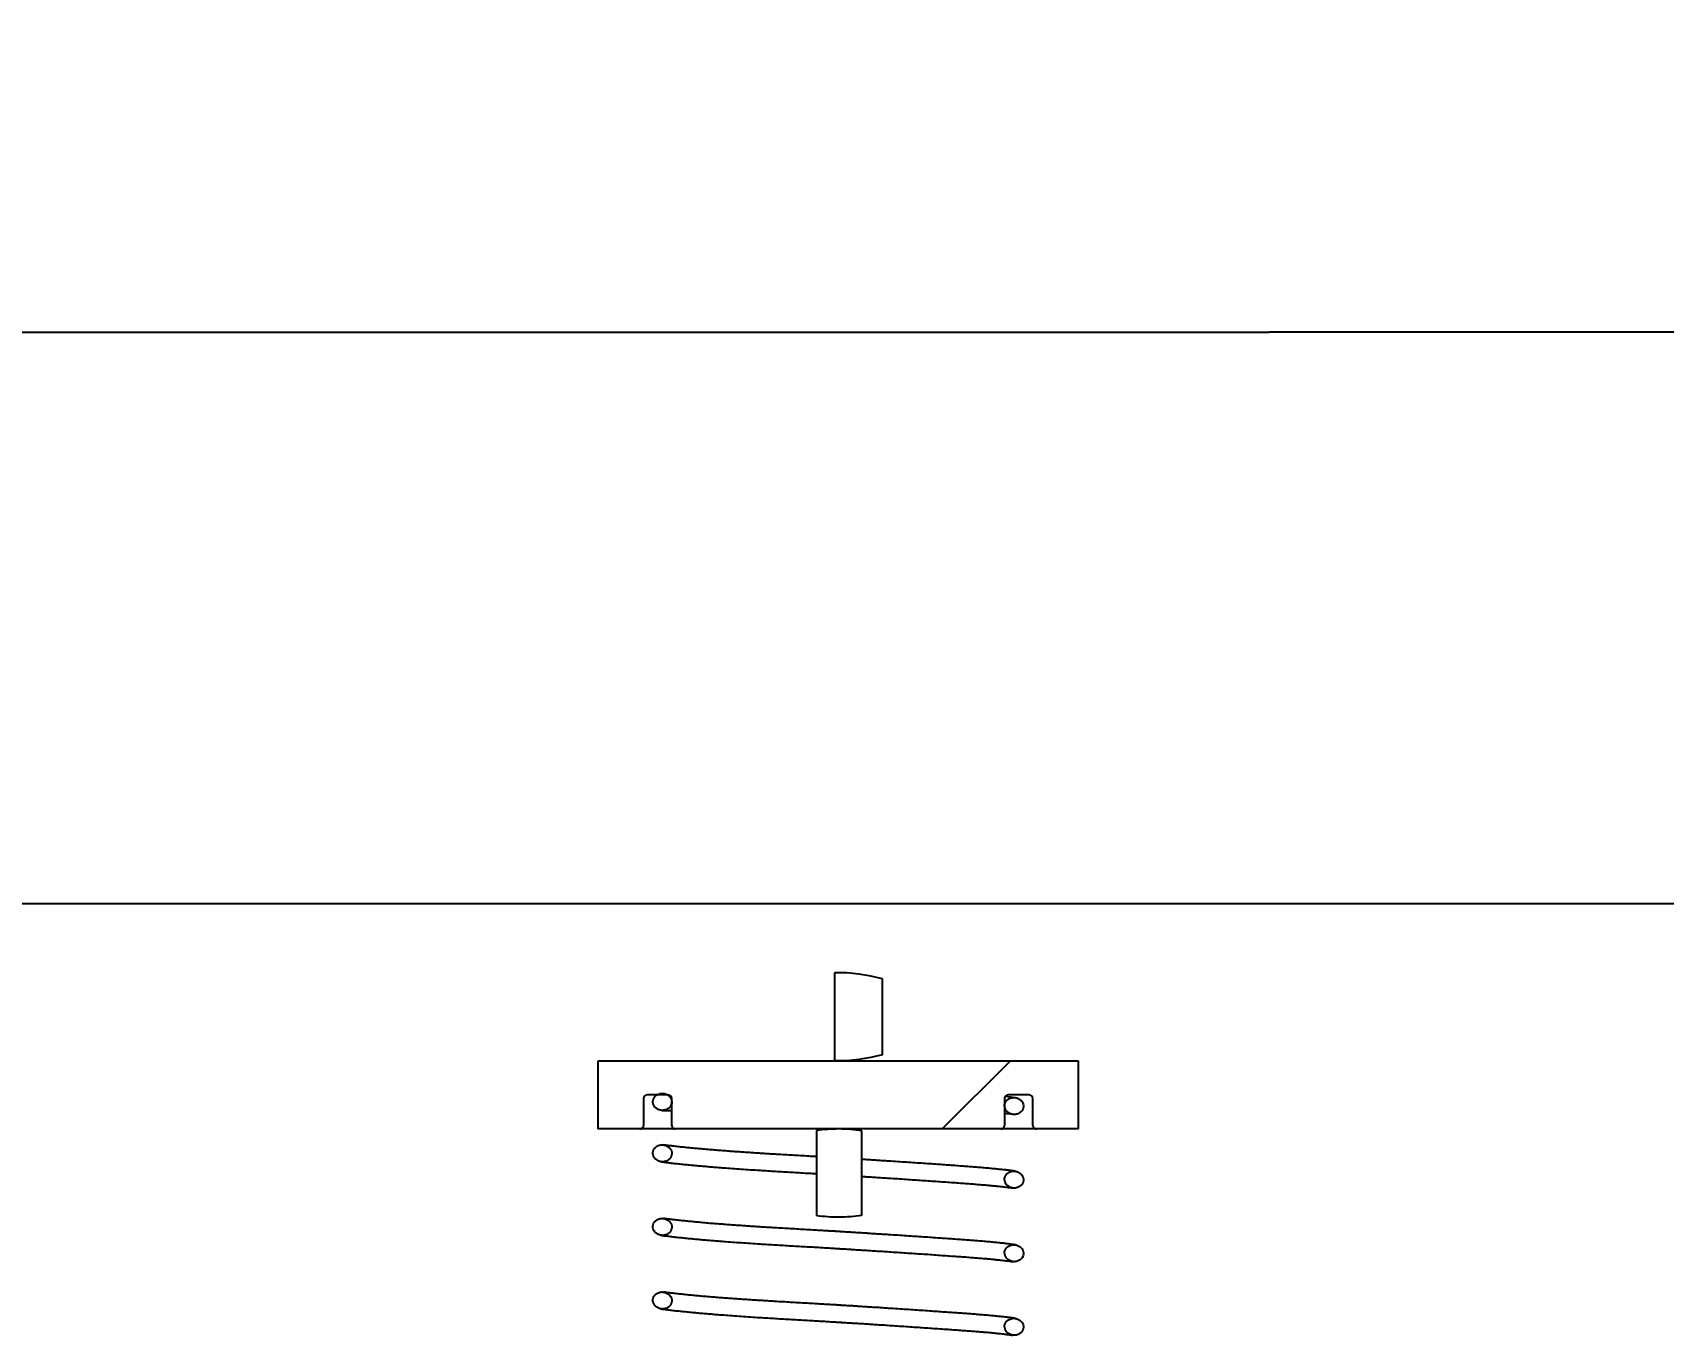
# Model space of a CAD drawing. Header units: millimetres. Extents: x 0 to 4637, y 0 to 3023.
# Drawn here: x 2365.2 to 2461.7, y 2745.1 to 2822.2 of the extents above; entities that cross this region are included whole.
import ezdxf

# ---------------------------------------------------------------- set-up
doc = ezdxf.new("R2010")
doc.units = ezdxf.units.MM
for name, color, linetype in [('COMPRESSED_SPRIN', 7, 'Continuous'), ('Default', 7, 'Continuous'), ('M6_NUT', 7, 'Continuous'), ('PLATE_5MM_THK', 7, 'Continuous'), ('WALL_-1', 7, 'Continuous')]:
    doc.layers.add(name, color=color, linetype=linetype)
doc.styles.add('SEACAD_Solid_Edge_ANSI', font='seans.ttf')
doc.dimstyles.new('ANSI_(mm)', dxfattribs={"dimtxt": 4.445, "dimasz": 4.445, "dimexe": 2.2225, "dimexo": 2.2225, "dimgap": 1.11125, "dimtad": 0, "dimtih": 1, "dimtoh": 1, "dimdec": 0, "dimlfac": 7.692308, "dimdsep": 46, "dimtxsty": 'SEACAD_Solid_Edge_ANSI', "dimblk1": '_SE_FILLED', "dimblk2": '_SE_FILLED', "dimsah": 1, "dimcen": 2.2225, "dimadec": 0, "dimazin": 0, "dimtfac": 0.8, "dimtdec": 3, "dimtofl": 0, "dimtmove": 0, "dimatfit": 3, "dimfxl": 1, "dimtolj": 1, "dimarcsym": 0})

# ---------------------------------------------------------------- blocks, each defined once
blk = doc.blocks.new('SE17')
at = {"layer": 'COMPRESSED_SPRIN', "linetype": 'Continuous'}
h = blk.add_hatch(dxfattribs=at)
h.set_pattern_fill('ANSI32', angle=90, style=0)
edge = h.paths.add_edge_path()
edge.add_spline(control_points=[(254.548, 351.564), (254.555, 351.573), (254.56, 351.583), (254.565, 351.605), (254.565, 351.616), (254.557, 351.648), (254.542, 351.667), (254.503, 351.689), (254.48, 351.693), (254.437, 351.685), (254.416, 351.674), (254.396, 351.648), (254.391, 351.638), (254.386, 351.616), (254.386, 351.605), (254.393, 351.572), (254.408, 351.554), (254.447, 351.532), (254.47, 351.528), (254.513, 351.535), (254.534, 351.547), (254.548, 351.564)], knot_values=[0, 0, 0, 0, 0.0625, 0.0625, 0.125, 0.125, 0.25, 0.25, 0.375, 0.375, 0.5, 0.5, 0.5625, 0.5625, 0.625, 0.625, 0.75, 0.75, 0.875, 0.875, 1, 1, 1, 1], degree=3, periodic=1)
h = blk.add_hatch(dxfattribs=at)
h.set_pattern_fill('ANSI32', angle=90, style=0)
edge = h.paths.add_edge_path()
edge.add_spline(control_points=[(257.699, 351.574), (257.699, 351.551), (257.71, 351.53), (257.743, 351.501), (257.765, 351.492), (257.809, 351.49), (257.832, 351.497), (257.857, 351.518), (257.865, 351.526), (257.874, 351.546), (257.877, 351.557), (257.877, 351.591), (257.867, 351.612), (257.834, 351.642), (257.812, 351.65), (257.767, 351.652), (257.745, 351.645), (257.719, 351.624), (257.712, 351.616), (257.702, 351.596), (257.699, 351.585), (257.699, 351.574)], knot_values=[0, 0, 0, 0, 0.125, 0.125, 0.25, 0.25, 0.375, 0.375, 0.4375, 0.4375, 0.5, 0.5, 0.625, 0.625, 0.75, 0.75, 0.875, 0.875, 0.9375, 0.9375, 1, 1, 1, 1], degree=3, periodic=1)
h = blk.add_hatch(dxfattribs=at)
h.set_pattern_fill('ANSI32', angle=90, style=0)
edge = h.paths.add_edge_path()
edge.add_spline(control_points=[(254.564, 351.123), (254.564, 351.145), (254.553, 351.167), (254.52, 351.196), (254.498, 351.204), (254.454, 351.206), (254.432, 351.2), (254.406, 351.179), (254.399, 351.17), (254.389, 351.15), (254.386, 351.139), (254.386, 351.106), (254.397, 351.084), (254.43, 351.055), (254.452, 351.046), (254.496, 351.045), (254.518, 351.051), (254.544, 351.072), (254.551, 351.081), (254.561, 351.101), (254.564, 351.112), (254.564, 351.123)], knot_values=[0, 0, 0, 0, 0.125, 0.125, 0.25, 0.25, 0.375, 0.375, 0.4375, 0.4375, 0.5, 0.5, 0.625, 0.625, 0.75, 0.75, 0.875, 0.875, 0.9375, 0.9375, 1, 1, 1, 1], degree=3, periodic=1)
h = blk.add_hatch(dxfattribs=at)
h.set_pattern_fill('ANSI32', angle=90, style=0)
edge = h.paths.add_edge_path()
edge.add_spline(control_points=[(257.699, 350.88), (257.699, 350.858), (257.71, 350.837), (257.743, 350.807), (257.765, 350.799), (257.809, 350.797), (257.832, 350.804), (257.857, 350.824), (257.865, 350.833), (257.874, 350.853), (257.877, 350.864), (257.877, 350.897), (257.867, 350.919), (257.834, 350.949), (257.812, 350.957), (257.767, 350.959), (257.745, 350.952), (257.719, 350.931), (257.712, 350.922), (257.702, 350.902), (257.699, 350.891), (257.699, 350.88)], knot_values=[0, 0, 0, 0, 0.125, 0.125, 0.25, 0.25, 0.375, 0.375, 0.4375, 0.4375, 0.5, 0.5, 0.625, 0.625, 0.75, 0.75, 0.875, 0.875, 0.9375, 0.9375, 1, 1, 1, 1], degree=3, periodic=1)
h = blk.add_hatch(dxfattribs=at)
h.set_pattern_fill('ANSI32', angle=90, style=0)
edge = h.paths.add_edge_path()
edge.add_spline(control_points=[(254.564, 350.43), (254.564, 350.452), (254.553, 350.473), (254.52, 350.503), (254.498, 350.511), (254.454, 350.513), (254.432, 350.506), (254.406, 350.485), (254.399, 350.477), (254.389, 350.457), (254.386, 350.446), (254.386, 350.412), (254.397, 350.391), (254.43, 350.361), (254.452, 350.353), (254.496, 350.351), (254.518, 350.358), (254.544, 350.379), (254.551, 350.388), (254.561, 350.407), (254.564, 350.418), (254.564, 350.43)], knot_values=[0, 0, 0, 0, 0.125, 0.125, 0.25, 0.25, 0.375, 0.375, 0.4375, 0.4375, 0.5, 0.5, 0.625, 0.625, 0.75, 0.75, 0.875, 0.875, 0.9375, 0.9375, 1, 1, 1, 1], degree=3, periodic=1)
h = blk.add_hatch(dxfattribs=at)
h.set_pattern_fill('ANSI32', angle=90, style=0)
edge = h.paths.add_edge_path()
edge.add_spline(control_points=[(257.699, 350.187), (257.699, 350.165), (257.71, 350.143), (257.743, 350.114), (257.765, 350.105), (257.809, 350.104), (257.832, 350.11), (257.857, 350.131), (257.865, 350.14), (257.874, 350.16), (257.877, 350.171), (257.877, 350.204), (257.867, 350.226), (257.834, 350.255), (257.812, 350.264), (257.767, 350.265), (257.745, 350.258), (257.719, 350.238), (257.712, 350.229), (257.702, 350.209), (257.699, 350.198), (257.699, 350.187)], knot_values=[0, 0, 0, 0, 0.125, 0.125, 0.25, 0.25, 0.375, 0.375, 0.4375, 0.4375, 0.5, 0.5, 0.625, 0.625, 0.75, 0.75, 0.875, 0.875, 0.9375, 0.9375, 1, 1, 1, 1], degree=3, periodic=1)
h = blk.add_hatch(dxfattribs=at)
h.set_pattern_fill('ANSI32', angle=90, style=0)
edge = h.paths.add_edge_path()
edge.add_spline(control_points=[(254.564, 349.736), (254.564, 349.759), (254.553, 349.78), (254.52, 349.809), (254.498, 349.818), (254.454, 349.82), (254.432, 349.813), (254.406, 349.792), (254.399, 349.783), (254.389, 349.763), (254.386, 349.752), (254.386, 349.719), (254.397, 349.698), (254.43, 349.668), (254.452, 349.66), (254.496, 349.658), (254.518, 349.665), (254.544, 349.686), (254.551, 349.694), (254.561, 349.714), (254.564, 349.725), (254.564, 349.736)], knot_values=[0, 0, 0, 0, 0.125, 0.125, 0.25, 0.25, 0.375, 0.375, 0.4375, 0.4375, 0.5, 0.5, 0.625, 0.625, 0.75, 0.75, 0.875, 0.875, 0.9375, 0.9375, 1, 1, 1, 1], degree=3, periodic=1)
h = blk.add_hatch(dxfattribs=at)
h.set_pattern_fill('ANSI32', angle=90, style=0)
edge = h.paths.add_edge_path()
edge.add_spline(control_points=[(257.699, 349.494), (257.699, 349.471), (257.71, 349.45), (257.743, 349.421), (257.765, 349.412), (257.809, 349.41), (257.832, 349.417), (257.857, 349.438), (257.865, 349.446), (257.874, 349.466), (257.877, 349.477), (257.877, 349.511), (257.867, 349.532), (257.834, 349.562), (257.812, 349.57), (257.767, 349.572), (257.745, 349.565), (257.719, 349.544), (257.712, 349.536), (257.702, 349.516), (257.699, 349.505), (257.699, 349.494)], knot_values=[0, 0, 0, 0, 0.125, 0.125, 0.25, 0.25, 0.375, 0.375, 0.4375, 0.4375, 0.5, 0.5, 0.625, 0.625, 0.75, 0.75, 0.875, 0.875, 0.9375, 0.9375, 1, 1, 1, 1], degree=3, periodic=1)
at = {"layer": 'M6_NUT', "linetype": 'Continuous'}
h = blk.add_hatch(dxfattribs=at)
h.set_pattern_fill('ANSI32', angle=90, style=0)
edge = h.paths.add_edge_path()
edge.add_arc((256.121, 351.24), 1.586, 74.3618, 90.8658)
edge.add_line((256.097, 352.826), (256.097, 351.996))
edge.add_arc((256.121, 353.581), 1.586, 269.1342, 285.6382)
edge.add_line((256.549, 352.054), (256.549, 352.768))
h = blk.add_hatch(dxfattribs=at)
h.set_pattern_fill('ANSI32', scale=2, angle=90, style=0)
edge = h.paths.add_edge_path()
edge.add_line((256.355, 350.908), (256.355, 351.068))
edge.add_line((256.355, 351.068), (256.355, 351.337))
edge.add_arc((256.132, 349.932), 1.423, 80.9783, 89.8311)
edge.add_line((256.136, 351.355), (256.126, 351.355))
edge.add_arc((256.134, 349.907), 1.447, 90.3163, 98.2708)
edge.add_line((255.926, 351.34), (255.926, 351.094))
edge.add_line((255.926, 351.094), (255.926, 350.934))
edge.add_line((255.926, 350.934), (255.926, 350.538))
edge.add_arc((256.132, 351.942), 1.419, 261.6488, 279.0339)
edge.add_line((256.355, 350.541), (256.355, 350.908))
at = {"layer": 'PLATE_5MM_THK', "linetype": 'Continuous'}
h = blk.add_hatch(dxfattribs=at)
h.set_pattern_fill('ANSI32', scale=2, angle=9e-06, style=0)
edge = h.paths.add_edge_path()
edge.add_arc((254.53, 351.641), 0.0342, 3.6007, 92.883, ccw=False)
edge.add_line((254.564, 351.643), (254.564, 351.61))
edge.add_line((254.564, 351.61), (254.564, 351.53))
edge.add_line((254.564, 351.53), (254.564, 351.387))
edge.add_arc((254.598, 351.389), 0.0342, 183.6658, 273.0875)
edge.add_line((254.6, 351.355), (256.136, 351.355))
edge.add_line((256.136, 351.355), (257.663, 351.355))
edge.add_arc((257.665, 351.389), 0.0342, 266.9163, 356.3304)
edge.add_line((257.699, 351.387), (257.699, 351.502))
edge.add_line((257.699, 351.502), (257.699, 351.574))
edge.add_line((257.699, 351.574), (257.699, 351.643))
edge.add_arc((257.73, 351.642), 0.0302, 138.9561, 179.2492, ccw=False)
edge.add_arc((257.734, 351.639), 0.0363, 88.5062, 139.1055, ccw=False)
edge.add_line((257.735, 351.675), (257.93, 351.675))
edge.add_arc((257.931, 351.641), 0.0336, 2.698, 92.3791, ccw=False)
edge.add_line((257.965, 351.643), (257.965, 351.387))
edge.add_arc((257.998, 351.388), 0.0336, 182.6602, 272.243)
edge.add_line((258, 351.355), (258.395, 351.355))
edge.add_line((258.395, 351.355), (258.395, 351.995))
edge.add_line((258.395, 351.995), (256.119, 351.995))
edge.add_line((256.119, 351.995), (253.869, 351.995))
edge.add_line((253.869, 351.995), (253.869, 351.355))
edge.add_line((253.869, 351.355), (254.264, 351.355))
edge.add_arc((254.265, 351.388), 0.0336, 267.7591, 357.3378)
edge.add_line((254.299, 351.387), (254.299, 351.643))
edge.add_arc((254.332, 351.641), 0.0336, 87.6234, 177.2994, ccw=False)
edge.add_line((254.334, 351.675), (254.423, 351.675))
edge.add_line((254.423, 351.675), (254.527, 351.675))
edge.add_line((254.527, 351.675), (254.528, 351.675))
at = {"layer": 'COMPRESSED_SPRIN', "color": 7, "linetype": 'Continuous'}
blk.add_line((254.475, 351.53), (254.564, 351.53), dxfattribs=at)
for centre, radius, start, end in [((256.971, 345.398), 6.306, 82.4255, 83.29), ((256.973, 345.396), 6.148, 82.487, 83.2151)]:
    blk.add_arc(centre, radius, start, end, dxfattribs=at)
for points, knots in [([(254.548, 351.564), (254.553, 351.571), (254.557, 351.578), (254.56, 351.586), (254.563, 351.594), (254.564, 351.603), (254.564, 351.611), (254.564, 351.619), (254.562, 351.627), (254.56, 351.635), (254.557, 351.643), (254.553, 351.65), (254.548, 351.656), (254.543, 351.663), (254.536, 351.669), (254.529, 351.674), (254.521, 351.679), (254.512, 351.683), (254.503, 351.686), (254.493, 351.689), (254.483, 351.69), (254.472, 351.69), (254.461, 351.69), (254.45, 351.688), (254.44, 351.684), (254.43, 351.68), (254.42, 351.674), (254.412, 351.667), (254.405, 351.66), (254.398, 351.652), (254.394, 351.643), (254.39, 351.635), (254.388, 351.626), (254.387, 351.617), (254.386, 351.609), (254.387, 351.6), (254.389, 351.592), (254.391, 351.584), (254.394, 351.576), (254.399, 351.57), (254.403, 351.563), (254.409, 351.556), (254.416, 351.551), (254.423, 351.545), (254.431, 351.54), (254.439, 351.537), (254.449, 351.533), (254.459, 351.531), (254.469, 351.53), (254.479, 351.53), (254.49, 351.531), (254.501, 351.534), (254.511, 351.537), (254.522, 351.541), (254.531, 351.548), (254.537, 351.552), (254.543, 351.558), (254.548, 351.564)], [0, 0, 0, 0, 0.047785, 0.047785, 0.047785, 0.095747, 0.095747, 0.095747, 0.141557, 0.141557, 0.141557, 0.187307, 0.187307, 0.187307, 0.236135, 0.236135, 0.236135, 0.290041, 0.290041, 0.290041, 0.349317, 0.349317, 0.349317, 0.411865, 0.411865, 0.411865, 0.473543, 0.473543, 0.473543, 0.530461, 0.530461, 0.530461, 0.581578, 0.581578, 0.581578, 0.628783, 0.628783, 0.628783, 0.675045, 0.675045, 0.675045, 0.723077, 0.723077, 0.723077, 0.774925, 0.774925, 0.774925, 0.831664, 0.831664, 0.831664, 0.892772, 0.892772, 0.892772, 0.955459, 0.955459, 0.955459, 1, 1, 1, 1]), ([(257.699, 351.574), (257.699, 351.565), (257.701, 351.557), (257.704, 351.549), (257.707, 351.541), (257.711, 351.533), (257.716, 351.527), (257.722, 351.52), (257.728, 351.513), (257.736, 351.508), (257.744, 351.503), (257.753, 351.498), (257.763, 351.495), (257.773, 351.492), (257.784, 351.491), (257.795, 351.491), (257.806, 351.491), (257.817, 351.494), (257.827, 351.498), (257.837, 351.502), (257.846, 351.508), (257.854, 351.515), (257.861, 351.522), (257.867, 351.53), (257.87, 351.538), (257.874, 351.546), (257.876, 351.555), (257.877, 351.563), (257.878, 351.571), (257.877, 351.58), (257.875, 351.588), (257.873, 351.596), (257.869, 351.603), (257.865, 351.61), (257.86, 351.618), (257.854, 351.624), (257.847, 351.63), (257.84, 351.636), (257.831, 351.641), (257.822, 351.644), (257.813, 351.648), (257.802, 351.65), (257.792, 351.651), (257.781, 351.652), (257.77, 351.65), (257.759, 351.647), (257.749, 351.644), (257.739, 351.639), (257.73, 351.633), (257.722, 351.627), (257.715, 351.619), (257.71, 351.61), (257.705, 351.603), (257.702, 351.594), (257.7, 351.585), (257.7, 351.581), (257.699, 351.578), (257.699, 351.574)], [0, 0, 0, 0, 0.047839, 0.047839, 0.047839, 0.095475, 0.095475, 0.095475, 0.146141, 0.146141, 0.146141, 0.202544, 0.202544, 0.202544, 0.263966, 0.263966, 0.263966, 0.327131, 0.327131, 0.327131, 0.387353, 0.387353, 0.387353, 0.441608, 0.441608, 0.441608, 0.490409, 0.490409, 0.490409, 0.536547, 0.536547, 0.536547, 0.583084, 0.583084, 0.583084, 0.632508, 0.632508, 0.632508, 0.686502, 0.686502, 0.686502, 0.745519, 0.745519, 0.745519, 0.808047, 0.808047, 0.808047, 0.87025, 0.87025, 0.87025, 0.9275, 0.9275, 0.9275, 0.977902, 0.977902, 0.977902, 1, 1, 1, 1]), ([(254.564, 351.123), (254.564, 351.131), (254.563, 351.14), (254.56, 351.148), (254.557, 351.156), (254.553, 351.163), (254.547, 351.17), (254.542, 351.177), (254.535, 351.183), (254.528, 351.188), (254.52, 351.194), (254.511, 351.198), (254.501, 351.201), (254.491, 351.204), (254.48, 351.206), (254.469, 351.205), (254.458, 351.205), (254.447, 351.203), (254.436, 351.199), (254.427, 351.195), (254.417, 351.189), (254.41, 351.181), (254.403, 351.175), (254.397, 351.167), (254.393, 351.158), (254.389, 351.15), (254.387, 351.142), (254.387, 351.133), (254.386, 351.125), (254.387, 351.117), (254.389, 351.109), (254.391, 351.101), (254.394, 351.093), (254.399, 351.086), (254.404, 351.079), (254.41, 351.072), (254.416, 351.067), (254.424, 351.061), (254.432, 351.056), (254.441, 351.052), (254.451, 351.048), (254.461, 351.046), (254.471, 351.046), (254.482, 351.045), (254.494, 351.046), (254.504, 351.049), (254.515, 351.052), (254.525, 351.057), (254.534, 351.064), (254.542, 351.07), (254.549, 351.077), (254.554, 351.086), (254.558, 351.094), (254.562, 351.102), (254.563, 351.111), (254.564, 351.115), (254.564, 351.119), (254.564, 351.123)], [0, 0, 0, 0, 0.047812, 0.047812, 0.047812, 0.095424, 0.095424, 0.095424, 0.146039, 0.146039, 0.146039, 0.202366, 0.202366, 0.202366, 0.26371, 0.26371, 0.26371, 0.326839, 0.326839, 0.326839, 0.387101, 0.387101, 0.387101, 0.441451, 0.441451, 0.441451, 0.490342, 0.490342, 0.490342, 0.536522, 0.536522, 0.536522, 0.583046, 0.583046, 0.583046, 0.63241, 0.63241, 0.63241, 0.686317, 0.686317, 0.686317, 0.745251, 0.745251, 0.745251, 0.807745, 0.807745, 0.807745, 0.869987, 0.869987, 0.869987, 0.927328, 0.927328, 0.927328, 0.977814, 0.977814, 0.977814, 1, 1, 1, 1]), ([(255.926, 351.094), (255.902, 351.095), (255.852, 351.098), (255.778, 351.103), (255.703, 351.107), (255.628, 351.111), (255.563, 351.115), (255.506, 351.118), (255.458, 351.121), (255.41, 351.124), (255.361, 351.127), (255.31, 351.131), (255.258, 351.134), (255.203, 351.138), (255.146, 351.142), (255.088, 351.146), (255.028, 351.151), (254.967, 351.156), (254.906, 351.161), (254.847, 351.166), (254.791, 351.171), (254.737, 351.176), (254.685, 351.181), (254.635, 351.186), (254.586, 351.192), (254.541, 351.197), (254.506, 351.202), (254.491, 351.204), (254.487, 351.204)], [0.5523742, 0.5523742, 0.5523742, 0.5523742, 0.5699315, 0.5886825, 0.6073807, 0.6260085, 0.6446641, 0.6570435, 0.6695563, 0.6821993, 0.695016, 0.7086116, 0.7231787, 0.7383083, 0.7543706, 0.7713675, 0.7892976, 0.8081555, 0.8279317, 0.8486119, 0.8674334, 0.8869146, 0.9070347, 0.9277689, 0.9490883, 0.9709598, 0.9933462, 1, 1, 1, 1]), ([(257.801, 350.957), (257.798, 350.957), (257.789, 350.958), (257.771, 350.961), (257.749, 350.964), (257.728, 350.966), (257.707, 350.969), (257.685, 350.971), (257.655, 350.974), (257.615, 350.978), (257.564, 350.983), (257.508, 350.988), (257.451, 350.993), (257.395, 350.997), (257.34, 351.001), (257.28, 351.006), (257.217, 351.01), (257.152, 351.015), (257.084, 351.02), (257.012, 351.025), (256.936, 351.03), (256.857, 351.035), (256.775, 351.041), (256.692, 351.046), (256.618, 351.051), (256.554, 351.055), (256.501, 351.059), (256.45, 351.062), (256.401, 351.065), (256.37, 351.067), (256.355, 351.068)], [0, 0, 0, 0, 0.0035312, 0.0157561, 0.0269477, 0.0371122, 0.0465844, 0.0562321, 0.0660971, 0.0855154, 0.1056716, 0.1265243, 0.1480277, 0.1653498, 0.1832807, 0.2020749, 0.2217466, 0.2403939, 0.2597675, 0.2798632, 0.3006732, 0.3221853, 0.3428828, 0.3641611, 0.3859993, 0.3991217, 0.4124191, 0.425199, 0.4369792, 0.4481836, 0.4481836, 0.4481836, 0.4481836]), ([(254.464, 351.046), (254.47, 351.045), (254.489, 351.043), (254.526, 351.038), (254.574, 351.032), (254.625, 351.027), (254.677, 351.021), (254.731, 351.016), (254.785, 351.011), (254.839, 351.006), (254.893, 351.002), (254.947, 350.997), (255, 350.993), (255.062, 350.988), (255.134, 350.983), (255.219, 350.977), (255.306, 350.971), (255.389, 350.966), (255.468, 350.961), (255.541, 350.956), (255.616, 350.952), (255.691, 350.948), (255.765, 350.943), (255.838, 350.939), (255.891, 350.936), (255.92, 350.934), (255.926, 350.934)], [0, 0, 0, 0, 0.0096013, 0.0326235, 0.0550043, 0.0767052, 0.0976927, 0.1179382, 0.1374183, 0.1561138, 0.1740099, 0.1910957, 0.2073639, 0.2232502, 0.2471252, 0.2710247, 0.2949125, 0.3187525, 0.3377669, 0.35671, 0.3755662, 0.3945395, 0.4129425, 0.4311302, 0.4482007, 0.4522607, 0.4522607, 0.4522607, 0.4522607]), ([(257.699, 350.88), (257.699, 350.872), (257.701, 350.863), (257.704, 350.855), (257.707, 350.847), (257.711, 350.84), (257.716, 350.833), (257.722, 350.826), (257.728, 350.82), (257.736, 350.815), (257.744, 350.809), (257.753, 350.805), (257.763, 350.802), (257.773, 350.799), (257.784, 350.797), (257.795, 350.798), (257.806, 350.798), (257.817, 350.8), (257.827, 350.805), (257.837, 350.809), (257.846, 350.815), (257.854, 350.822), (257.861, 350.828), (257.867, 350.836), (257.87, 350.845), (257.874, 350.853), (257.876, 350.861), (257.877, 350.87), (257.878, 350.878), (257.877, 350.886), (257.875, 350.894), (257.873, 350.902), (257.869, 350.91), (257.865, 350.917), (257.86, 350.924), (257.854, 350.931), (257.847, 350.936), (257.84, 350.942), (257.831, 350.947), (257.822, 350.951), (257.813, 350.955), (257.802, 350.957), (257.792, 350.958), (257.781, 350.958), (257.77, 350.957), (257.759, 350.954), (257.749, 350.951), (257.739, 350.946), (257.73, 350.939), (257.722, 350.933), (257.715, 350.926), (257.71, 350.917), (257.705, 350.909), (257.702, 350.901), (257.7, 350.892), (257.7, 350.888), (257.699, 350.884), (257.699, 350.88)], [0, 0, 0, 0, 0.047839, 0.047839, 0.047839, 0.095475, 0.095475, 0.095475, 0.146141, 0.146141, 0.146141, 0.202544, 0.202544, 0.202544, 0.263966, 0.263966, 0.263966, 0.327131, 0.327131, 0.327131, 0.387353, 0.387353, 0.387353, 0.441608, 0.441608, 0.441608, 0.490409, 0.490409, 0.490409, 0.536547, 0.536547, 0.536547, 0.583084, 0.583084, 0.583084, 0.632508, 0.632508, 0.632508, 0.686502, 0.686502, 0.686502, 0.745519, 0.745519, 0.745519, 0.808047, 0.808047, 0.808047, 0.87025, 0.87025, 0.87025, 0.9275, 0.9275, 0.9275, 0.977902, 0.977902, 0.977902, 1, 1, 1, 1]), ([(256.355, 350.908), (256.368, 350.907), (256.401, 350.905), (256.455, 350.901), (256.517, 350.898), (256.582, 350.893), (256.654, 350.889), (256.731, 350.884), (256.81, 350.878), (256.887, 350.873), (256.961, 350.868), (257.036, 350.863), (257.109, 350.858), (257.182, 350.853), (257.25, 350.848), (257.315, 350.843), (257.375, 350.839), (257.43, 350.834), (257.481, 350.83), (257.528, 350.826), (257.571, 350.822), (257.61, 350.819), (257.645, 350.815), (257.674, 350.812), (257.7, 350.809), (257.723, 350.806), (257.743, 350.803), (257.762, 350.801), (257.771, 350.8), (257.777, 350.799)], [0.5564737, 0.5564737, 0.5564737, 0.5564737, 0.5664318, 0.5807845, 0.5960712, 0.6122844, 0.6294118, 0.6503041, 0.6709138, 0.6912211, 0.7112077, 0.7308573, 0.7524468, 0.7735784, 0.7942376, 0.8144127, 0.8340677, 0.8526133, 0.8705891, 0.887986, 0.9047733, 0.9201362, 0.9349024, 0.949053, 0.9597289, 0.9705174, 0.9826644, 0.9915925, 1, 1, 1, 1]), ([(254.564, 350.43), (254.564, 350.438), (254.563, 350.447), (254.56, 350.455), (254.557, 350.462), (254.553, 350.47), (254.547, 350.477), (254.542, 350.484), (254.535, 350.49), (254.528, 350.495), (254.52, 350.501), (254.511, 350.505), (254.501, 350.508), (254.491, 350.511), (254.48, 350.512), (254.469, 350.512), (254.458, 350.512), (254.447, 350.509), (254.436, 350.505), (254.427, 350.501), (254.417, 350.495), (254.41, 350.488), (254.403, 350.481), (254.397, 350.473), (254.393, 350.465), (254.389, 350.457), (254.387, 350.448), (254.387, 350.44), (254.386, 350.432), (254.387, 350.423), (254.389, 350.415), (254.391, 350.407), (254.394, 350.4), (254.399, 350.393), (254.404, 350.386), (254.41, 350.379), (254.416, 350.373), (254.424, 350.367), (254.432, 350.363), (254.441, 350.359), (254.451, 350.355), (254.461, 350.353), (254.471, 350.352), (254.482, 350.352), (254.494, 350.353), (254.504, 350.356), (254.515, 350.359), (254.525, 350.364), (254.534, 350.37), (254.542, 350.376), (254.549, 350.384), (254.554, 350.393), (254.558, 350.4), (254.562, 350.409), (254.563, 350.418), (254.564, 350.422), (254.564, 350.426), (254.564, 350.43)], [0, 0, 0, 0, 0.047812, 0.047812, 0.047812, 0.095424, 0.095424, 0.095424, 0.146039, 0.146039, 0.146039, 0.202366, 0.202366, 0.202366, 0.26371, 0.26371, 0.26371, 0.326839, 0.326839, 0.326839, 0.387101, 0.387101, 0.387101, 0.441451, 0.441451, 0.441451, 0.490342, 0.490342, 0.490342, 0.536522, 0.536522, 0.536522, 0.583046, 0.583046, 0.583046, 0.63241, 0.63241, 0.63241, 0.686317, 0.686317, 0.686317, 0.745251, 0.745251, 0.745251, 0.807745, 0.807745, 0.807745, 0.869987, 0.869987, 0.869987, 0.927328, 0.927328, 0.927328, 0.977814, 0.977814, 0.977814, 1, 1, 1, 1]), ([(257.801, 350.263), (257.798, 350.264), (257.789, 350.265), (257.771, 350.267), (257.749, 350.27), (257.728, 350.273), (257.707, 350.275), (257.685, 350.278), (257.655, 350.281), (257.615, 350.285), (257.564, 350.29), (257.508, 350.295), (257.451, 350.3), (257.395, 350.304), (257.34, 350.308), (257.28, 350.312), (257.217, 350.317), (257.152, 350.322), (257.084, 350.326), (257.012, 350.331), (256.936, 350.337), (256.857, 350.342), (256.775, 350.347), (256.692, 350.353), (256.618, 350.358), (256.554, 350.362), (256.501, 350.365), (256.45, 350.368), (256.4, 350.372), (256.353, 350.375), (256.308, 350.377), (256.268, 350.38), (256.234, 350.382), (256.205, 350.384), (256.182, 350.385), (256.163, 350.386), (256.151, 350.387), (256.144, 350.388), (256.14, 350.388), (256.136, 350.388), (256.129, 350.388), (256.119, 350.389), (256.106, 350.39), (256.091, 350.391), (256.067, 350.392), (256.031, 350.394), (255.983, 350.397), (255.923, 350.401), (255.854, 350.405), (255.778, 350.409), (255.703, 350.414), (255.628, 350.418), (255.563, 350.422), (255.506, 350.425), (255.458, 350.428), (255.41, 350.431), (255.361, 350.434), (255.31, 350.437), (255.258, 350.441), (255.203, 350.445), (255.146, 350.449), (255.088, 350.453), (255.028, 350.458), (254.967, 350.462), (254.906, 350.467), (254.847, 350.473), (254.791, 350.478), (254.737, 350.483), (254.685, 350.488), (254.635, 350.493), (254.586, 350.499), (254.541, 350.504), (254.506, 350.508), (254.491, 350.511), (254.487, 350.511)], [0, 0, 0, 0, 0.003531, 0.015756, 0.026948, 0.037112, 0.046584, 0.056232, 0.066097, 0.085515, 0.105672, 0.126524, 0.148028, 0.16535, 0.183281, 0.202075, 0.221747, 0.240394, 0.259768, 0.279863, 0.300673, 0.322185, 0.342883, 0.364161, 0.385999, 0.399122, 0.412419, 0.425199, 0.436979, 0.449151, 0.460032, 0.469625, 0.477934, 0.484964, 0.49072, 0.495207, 0.498429, 0.499566, 0.500388, 0.501157, 0.502778, 0.505327, 0.508599, 0.512074, 0.515726, 0.526321, 0.53815, 0.551195, 0.569932, 0.588682, 0.607381, 0.626008, 0.644664, 0.657043, 0.669556, 0.682199, 0.695016, 0.708612, 0.723179, 0.738308, 0.754371, 0.771368, 0.789298, 0.808155, 0.827932, 0.848612, 0.867433, 0.886915, 0.907035, 0.927769, 0.949088, 0.97096, 0.993346, 1, 1, 1, 1]), ([(254.464, 350.353), (254.47, 350.352), (254.489, 350.35), (254.526, 350.345), (254.574, 350.339), (254.625, 350.334), (254.677, 350.328), (254.731, 350.323), (254.785, 350.318), (254.839, 350.313), (254.893, 350.308), (254.947, 350.304), (255, 350.3), (255.062, 350.295), (255.134, 350.289), (255.219, 350.284), (255.306, 350.278), (255.389, 350.272), (255.468, 350.267), (255.541, 350.263), (255.616, 350.259), (255.691, 350.254), (255.765, 350.25), (255.838, 350.246), (255.908, 350.242), (255.962, 350.239), (256.003, 350.236), (256.031, 350.234), (256.058, 350.233), (256.082, 350.231), (256.101, 350.23), (256.116, 350.229), (256.128, 350.229), (256.139, 350.228), (256.152, 350.227), (256.168, 350.226), (256.19, 350.225), (256.218, 350.223), (256.253, 350.221), (256.294, 350.218), (256.342, 350.215), (256.397, 350.212), (256.455, 350.208), (256.517, 350.204), (256.582, 350.2), (256.654, 350.195), (256.731, 350.19), (256.81, 350.185), (256.887, 350.18), (256.961, 350.175), (257.036, 350.17), (257.109, 350.164), (257.182, 350.159), (257.25, 350.154), (257.315, 350.15), (257.375, 350.145), (257.43, 350.141), (257.481, 350.137), (257.528, 350.133), (257.571, 350.129), (257.61, 350.125), (257.645, 350.122), (257.674, 350.118), (257.7, 350.115), (257.723, 350.113), (257.743, 350.11), (257.762, 350.108), (257.771, 350.106), (257.777, 350.105)], [0, 0, 0, 0, 0.009601, 0.032623, 0.055004, 0.076705, 0.097693, 0.117938, 0.137418, 0.156114, 0.17401, 0.191096, 0.207364, 0.22325, 0.247125, 0.271025, 0.294913, 0.318753, 0.337767, 0.35671, 0.375566, 0.394539, 0.412943, 0.43113, 0.448201, 0.464115, 0.471208, 0.478033, 0.484589, 0.490529, 0.495422, 0.498694, 0.501236, 0.503819, 0.507008, 0.510805, 0.515212, 0.523079, 0.531529, 0.540543, 0.553018, 0.566432, 0.580785, 0.596071, 0.612284, 0.629412, 0.650304, 0.670914, 0.691221, 0.711208, 0.730857, 0.752447, 0.773578, 0.794238, 0.814413, 0.834068, 0.852613, 0.870589, 0.887986, 0.904773, 0.920136, 0.934902, 0.949053, 0.959729, 0.970517, 0.982664, 0.991592, 1, 1, 1, 1]), ([(257.699, 350.187), (257.699, 350.178), (257.701, 350.17), (257.704, 350.162), (257.707, 350.154), (257.711, 350.147), (257.716, 350.14), (257.722, 350.133), (257.728, 350.127), (257.736, 350.122), (257.744, 350.116), (257.753, 350.112), (257.763, 350.109), (257.773, 350.106), (257.784, 350.104), (257.795, 350.104), (257.806, 350.105), (257.817, 350.107), (257.827, 350.111), (257.837, 350.115), (257.846, 350.121), (257.854, 350.128), (257.861, 350.135), (257.867, 350.143), (257.87, 350.152), (257.874, 350.16), (257.876, 350.168), (257.877, 350.177), (257.878, 350.185), (257.877, 350.193), (257.875, 350.201), (257.873, 350.209), (257.869, 350.217), (257.865, 350.224), (257.86, 350.231), (257.854, 350.237), (257.847, 350.243), (257.84, 350.249), (257.831, 350.254), (257.822, 350.257), (257.813, 350.261), (257.802, 350.264), (257.792, 350.264), (257.781, 350.265), (257.77, 350.264), (257.759, 350.261), (257.749, 350.258), (257.739, 350.253), (257.73, 350.246), (257.722, 350.24), (257.715, 350.232), (257.71, 350.224), (257.705, 350.216), (257.702, 350.207), (257.7, 350.199), (257.7, 350.195), (257.699, 350.191), (257.699, 350.187)], [0, 0, 0, 0, 0.047839, 0.047839, 0.047839, 0.095475, 0.095475, 0.095475, 0.146141, 0.146141, 0.146141, 0.202544, 0.202544, 0.202544, 0.263966, 0.263966, 0.263966, 0.327131, 0.327131, 0.327131, 0.387353, 0.387353, 0.387353, 0.441608, 0.441608, 0.441608, 0.490409, 0.490409, 0.490409, 0.536547, 0.536547, 0.536547, 0.583084, 0.583084, 0.583084, 0.632508, 0.632508, 0.632508, 0.686502, 0.686502, 0.686502, 0.745519, 0.745519, 0.745519, 0.808047, 0.808047, 0.808047, 0.87025, 0.87025, 0.87025, 0.9275, 0.9275, 0.9275, 0.977902, 0.977902, 0.977902, 1, 1, 1, 1]), ([(254.564, 349.736), (254.564, 349.745), (254.563, 349.753), (254.56, 349.761), (254.557, 349.769), (254.553, 349.777), (254.547, 349.783), (254.542, 349.79), (254.535, 349.796), (254.528, 349.802), (254.52, 349.807), (254.511, 349.812), (254.501, 349.814), (254.491, 349.818), (254.48, 349.819), (254.469, 349.819), (254.458, 349.818), (254.447, 349.816), (254.436, 349.812), (254.427, 349.808), (254.417, 349.802), (254.41, 349.795), (254.403, 349.788), (254.397, 349.78), (254.393, 349.771), (254.389, 349.764), (254.387, 349.755), (254.387, 349.746), (254.386, 349.738), (254.387, 349.73), (254.389, 349.722), (254.391, 349.714), (254.394, 349.706), (254.399, 349.7), (254.404, 349.692), (254.41, 349.686), (254.416, 349.68), (254.424, 349.674), (254.432, 349.669), (254.441, 349.666), (254.451, 349.662), (254.461, 349.66), (254.471, 349.659), (254.482, 349.658), (254.494, 349.659), (254.504, 349.662), (254.515, 349.665), (254.525, 349.67), (254.534, 349.677), (254.542, 349.683), (254.549, 349.691), (254.554, 349.699), (254.558, 349.707), (254.562, 349.716), (254.563, 349.724), (254.564, 349.728), (254.564, 349.732), (254.564, 349.736)], [0, 0, 0, 0, 0.047812, 0.047812, 0.047812, 0.095424, 0.095424, 0.095424, 0.146039, 0.146039, 0.146039, 0.202366, 0.202366, 0.202366, 0.26371, 0.26371, 0.26371, 0.326839, 0.326839, 0.326839, 0.387101, 0.387101, 0.387101, 0.441451, 0.441451, 0.441451, 0.490342, 0.490342, 0.490342, 0.536522, 0.536522, 0.536522, 0.583046, 0.583046, 0.583046, 0.63241, 0.63241, 0.63241, 0.686317, 0.686317, 0.686317, 0.745251, 0.745251, 0.745251, 0.807745, 0.807745, 0.807745, 0.869987, 0.869987, 0.869987, 0.927328, 0.927328, 0.927328, 0.977814, 0.977814, 0.977814, 1, 1, 1, 1]), ([(257.801, 349.57), (257.798, 349.57), (257.789, 349.572), (257.771, 349.574), (257.749, 349.577), (257.728, 349.58), (257.707, 349.582), (257.685, 349.585), (257.655, 349.588), (257.615, 349.592), (257.564, 349.597), (257.508, 349.602), (257.451, 349.606), (257.395, 349.611), (257.34, 349.615), (257.28, 349.619), (257.217, 349.624), (257.152, 349.628), (257.084, 349.633), (257.012, 349.638), (256.936, 349.643), (256.857, 349.649), (256.775, 349.654), (256.692, 349.659), (256.618, 349.664), (256.554, 349.669), (256.501, 349.672), (256.45, 349.675), (256.4, 349.678), (256.353, 349.681), (256.308, 349.684), (256.268, 349.687), (256.234, 349.689), (256.205, 349.69), (256.182, 349.692), (256.163, 349.693), (256.151, 349.694), (256.144, 349.694), (256.14, 349.694), (256.136, 349.695), (256.129, 349.695), (256.119, 349.696), (256.106, 349.697), (256.091, 349.697), (256.067, 349.699), (256.031, 349.701), (255.983, 349.704), (255.923, 349.708), (255.854, 349.712), (255.778, 349.716), (255.703, 349.72), (255.628, 349.725), (255.563, 349.728), (255.506, 349.732), (255.458, 349.735), (255.41, 349.738), (255.361, 349.741), (255.31, 349.744), (255.258, 349.748), (255.203, 349.751), (255.146, 349.755), (255.088, 349.76), (255.028, 349.764), (254.967, 349.769), (254.906, 349.774), (254.847, 349.779), (254.791, 349.784), (254.737, 349.789), (254.685, 349.794), (254.635, 349.8), (254.586, 349.805), (254.541, 349.811), (254.506, 349.815), (254.491, 349.817), (254.487, 349.818)], [0, 0, 0, 0, 0.003531, 0.015756, 0.026948, 0.037112, 0.046584, 0.056232, 0.066097, 0.085515, 0.105672, 0.126524, 0.148028, 0.16535, 0.183281, 0.202075, 0.221747, 0.240394, 0.259768, 0.279863, 0.300673, 0.322185, 0.342883, 0.364161, 0.385999, 0.399122, 0.412419, 0.425199, 0.436979, 0.449151, 0.460032, 0.469625, 0.477934, 0.484964, 0.49072, 0.495207, 0.498429, 0.499566, 0.500388, 0.501157, 0.502778, 0.505327, 0.508599, 0.512074, 0.515726, 0.526321, 0.53815, 0.551195, 0.569932, 0.588682, 0.607381, 0.626008, 0.644664, 0.657043, 0.669556, 0.682199, 0.695016, 0.708612, 0.723179, 0.738308, 0.754371, 0.771368, 0.789298, 0.808155, 0.827932, 0.848612, 0.867433, 0.886915, 0.907035, 0.927769, 0.949088, 0.97096, 0.993346, 1, 1, 1, 1]), ([(254.464, 349.66), (254.47, 349.659), (254.489, 349.656), (254.526, 349.651), (254.574, 349.646), (254.625, 349.64), (254.677, 349.635), (254.731, 349.63), (254.785, 349.624), (254.839, 349.62), (254.893, 349.615), (254.947, 349.611), (255, 349.606), (255.062, 349.602), (255.134, 349.596), (255.219, 349.59), (255.306, 349.584), (255.389, 349.579), (255.468, 349.574), (255.541, 349.57), (255.616, 349.565), (255.691, 349.561), (255.765, 349.557), (255.838, 349.553), (255.908, 349.548), (255.962, 349.545), (256.003, 349.543), (256.031, 349.541), (256.058, 349.539), (256.082, 349.538), (256.101, 349.537), (256.116, 349.536), (256.128, 349.535), (256.139, 349.535), (256.152, 349.534), (256.168, 349.533), (256.19, 349.531), (256.218, 349.53), (256.253, 349.528), (256.294, 349.525), (256.342, 349.522), (256.397, 349.519), (256.455, 349.515), (256.517, 349.511), (256.582, 349.507), (256.654, 349.502), (256.731, 349.497), (256.81, 349.492), (256.887, 349.486), (256.961, 349.481), (257.036, 349.476), (257.109, 349.471), (257.182, 349.466), (257.25, 349.461), (257.315, 349.456), (257.375, 349.452), (257.43, 349.448), (257.481, 349.444), (257.528, 349.44), (257.571, 349.436), (257.61, 349.432), (257.645, 349.428), (257.674, 349.425), (257.7, 349.422), (257.723, 349.419), (257.743, 349.417), (257.762, 349.414), (257.771, 349.413), (257.777, 349.412)], [0, 0, 0, 0, 0.009601, 0.032623, 0.055004, 0.076705, 0.097693, 0.117938, 0.137418, 0.156114, 0.17401, 0.191096, 0.207364, 0.22325, 0.247125, 0.271025, 0.294913, 0.318753, 0.337767, 0.35671, 0.375566, 0.394539, 0.412943, 0.43113, 0.448201, 0.464115, 0.471208, 0.478033, 0.484589, 0.490529, 0.495422, 0.498694, 0.501236, 0.503819, 0.507008, 0.510805, 0.515212, 0.523079, 0.531529, 0.540543, 0.553018, 0.566432, 0.580785, 0.596071, 0.612284, 0.629412, 0.650304, 0.670914, 0.691221, 0.711208, 0.730857, 0.752447, 0.773578, 0.794238, 0.814413, 0.834068, 0.852613, 0.870589, 0.887986, 0.904773, 0.920136, 0.934902, 0.949053, 0.959729, 0.970517, 0.982664, 0.991592, 1, 1, 1, 1]), ([(257.699, 349.494), (257.699, 349.485), (257.701, 349.477), (257.704, 349.469), (257.707, 349.461), (257.711, 349.453), (257.716, 349.447), (257.722, 349.44), (257.728, 349.433), (257.736, 349.428), (257.744, 349.423), (257.753, 349.418), (257.763, 349.415), (257.773, 349.412), (257.784, 349.411), (257.795, 349.411), (257.806, 349.411), (257.817, 349.414), (257.827, 349.418), (257.837, 349.422), (257.846, 349.428), (257.854, 349.435), (257.861, 349.442), (257.867, 349.45), (257.87, 349.458), (257.874, 349.466), (257.876, 349.475), (257.877, 349.483), (257.878, 349.491), (257.877, 349.5), (257.875, 349.508), (257.873, 349.516), (257.869, 349.523), (257.865, 349.53), (257.86, 349.538), (257.854, 349.544), (257.847, 349.55), (257.84, 349.556), (257.831, 349.561), (257.822, 349.564), (257.813, 349.568), (257.802, 349.57), (257.792, 349.571), (257.781, 349.572), (257.77, 349.57), (257.759, 349.567), (257.749, 349.564), (257.739, 349.559), (257.73, 349.553), (257.722, 349.547), (257.715, 349.539), (257.71, 349.53), (257.705, 349.523), (257.702, 349.514), (257.7, 349.505), (257.7, 349.501), (257.699, 349.498), (257.699, 349.494)], [0, 0, 0, 0, 0.047839, 0.047839, 0.047839, 0.095475, 0.095475, 0.095475, 0.146141, 0.146141, 0.146141, 0.202544, 0.202544, 0.202544, 0.263966, 0.263966, 0.263966, 0.327131, 0.327131, 0.327131, 0.387353, 0.387353, 0.387353, 0.441608, 0.441608, 0.441608, 0.490409, 0.490409, 0.490409, 0.536547, 0.536547, 0.536547, 0.583084, 0.583084, 0.583084, 0.632508, 0.632508, 0.632508, 0.686502, 0.686502, 0.686502, 0.745519, 0.745519, 0.745519, 0.808047, 0.808047, 0.808047, 0.87025, 0.87025, 0.87025, 0.9275, 0.9275, 0.9275, 0.977902, 0.977902, 0.977902, 1, 1, 1, 1])]:
    blk.add_open_spline(points, degree=3, knots=knots, dxfattribs=at)
at = {"layer": 'M6_NUT', "color": 7, "linetype": 'Continuous'}
for p, q in [((256.097, 352.826), (256.097, 351.996)), ((256.549, 352.054), (256.549, 352.768)), ((255.926, 351.34), (255.926, 350.538)), ((256.355, 350.541), (256.355, 351.337))]:
    blk.add_line(p, q, dxfattribs=at)
for points in [[(256.549, 352.768), (256.402, 352.807), (256.253, 352.83), (256.097, 352.826)], [(256.549, 352.054), (256.402, 352.015), (256.253, 351.992), (256.097, 351.996)]]:
    blk.add_open_spline(points, degree=3, dxfattribs=at)
for points in [[(256.355, 351.337), (256.284, 351.348), (256.212, 351.354), (256.069, 351.355), (255.997, 351.35), (255.926, 351.34)], [(256.355, 350.541), (256.284, 350.53), (256.212, 350.524), (256.069, 350.523), (255.997, 350.528), (255.926, 350.538)]]:
    blk.add_open_spline(points, degree=3, knots=[0, 0, 0, 0, 0.5, 0.5, 1, 1, 1, 1], dxfattribs=at)
at = {"layer": 'PLATE_5MM_THK', "color": 7, "linetype": 'Continuous'}
for p, q in [((253.869, 351.995), (253.869, 351.355)), ((258.395, 351.995), (253.869, 351.995)), ((258.395, 351.355), (258.395, 351.995)), ((254.299, 351.643), (254.299, 351.387)), ((254.528, 351.675), (254.334, 351.675)), ((254.564, 351.387), (254.564, 351.643)), ((257.699, 351.643), (257.699, 351.387)), ((257.93, 351.675), (257.735, 351.675)), ((257.965, 351.387), (257.965, 351.643)), ((254.264, 351.355), (253.869, 351.355)), ((254.6, 351.355), (254.264, 351.355)), ((257.663, 351.355), (254.6, 351.355)), ((258, 351.355), (257.664, 351.355)), ((258.395, 351.355), (258, 351.355))]:
    blk.add_line(p, q, dxfattribs=at)
for points in [[(254.334, 351.675), (254.325, 351.675), (254.316, 351.672), (254.303, 351.66), (254.299, 351.652), (254.299, 351.643)], [(254.564, 351.643), (254.564, 351.652), (254.56, 351.66), (254.546, 351.672), (254.537, 351.675), (254.528, 351.675)], [(257.735, 351.675), (257.726, 351.675), (257.718, 351.672), (257.704, 351.66), (257.699, 351.652), (257.699, 351.643)], [(257.965, 351.643), (257.965, 351.652), (257.961, 351.66), (257.947, 351.672), (257.939, 351.675), (257.93, 351.675)], [(254.264, 351.355), (254.273, 351.355), (254.281, 351.358), (254.295, 351.37), (254.299, 351.378), (254.299, 351.387)], [(254.564, 351.387), (254.564, 351.378), (254.569, 351.369), (254.582, 351.358), (254.591, 351.355), (254.6, 351.355)], [(257.663, 351.355), (257.672, 351.355), (257.681, 351.358), (257.695, 351.369), (257.699, 351.378), (257.699, 351.387)], [(257.965, 351.387), (257.965, 351.378), (257.969, 351.37), (257.982, 351.358), (257.991, 351.355), (258, 351.355)]]:
    blk.add_open_spline(points, degree=3, knots=[0, 0, 0, 0, 0.5, 0.5, 1, 1, 1, 1], dxfattribs=at)
at = {"layer": 'WALL_-1', "color": 7, "linetype": 'Continuous'}
blk.add_line((264.494, 353.475), (247.77, 353.475), dxfattribs=at)
blk = doc.blocks.new('_SE_FILLED')
at = {"color": 0}
blk.add_line((0, 0), (-1, 0), dxfattribs=at)
blk.add_solid([(0, 0), (-1, -0.1665), (-1, 0.1665), (0, 0)], dxfattribs=at)
blk = doc.blocks.new('*D90')
at = {"layer": 'Default', "color": 0, "linetype": 'Continuous', "lineweight": -2}
for p, q in [((2360.363, 2772.846), (2360.363, 2806.665)), ((2465.363, 2772.846), (2465.363, 2806.665)), ((2387.363, 2804.442), (2438.363, 2804.442)), ((2465.363, 2804.442), (2521.458, 2804.442))]:
    blk.add_line(p, q, dxfattribs=at)
at = {"layer": 'Defpoints', "color": 0}
for p in [(2465.363, 2804.442), (2360.363, 2770.624), (2465.363, 2770.624)]:
    blk.add_point(p, dxfattribs=at)
at = {"layer": 'Default', "color": 0, "linetype": 'ByBlock', "lineweight": -2, "xscale": 27, "yscale": 27, "zscale": 27, "rotation": 180}
blk.add_blockref('_SE_FILLED', (2360.363, 2804.442), dxfattribs=at)
at = {"layer": 'Default', "color": 0, "linetype": 'ByBlock', "lineweight": -2, "xscale": 27, "yscale": 27, "zscale": 27}
blk.add_blockref('_SE_FILLED', (2465.363, 2804.442), dxfattribs=at)
at = {"layer": 'Default', "color": 0, "insert": (2547.249, 2804.442), "char_height": 27, "attachment_point": 5, "style": 'SEACAD_Solid_Edge_ANSI'}
blk.add_mtext('\\A1;\\A1;105', dxfattribs=at)

msp = doc.modelspace()

# ---------------------------------------------------------------- block references
at = {"layer": 'Default', "xscale": 6.278552465, "yscale": 6.278552465, "zscale": 6.278552465}
msp.add_blockref('SE17', (804.7265, 551.3132), dxfattribs=at)

# ---------------------------------------------------------------- dimensions: what is measured, and where the dimension line sits
at = {"layer": 'Default', "color": 7, "linetype": 'Continuous'}
dim = msp.add_linear_dim(base=(2465.3634, 2804.4422), p1=(2360.3631, 2770.6235), p2=(2465.3634, 2770.6235), angle=0, text='\\A1;105', dimstyle='ANSI_(mm)', override={"dimtxt": 27, "dimasz": 27, "dimlfac": 39.240953}, dxfattribs=at)
dim.commit()
dim.dimension.update_dxf_attribs({"geometry": '*D90', "text_midpoint": (2547.2491, 2804.4422), "dimtype": 161})

doc.saveas('drawing.dxf')
